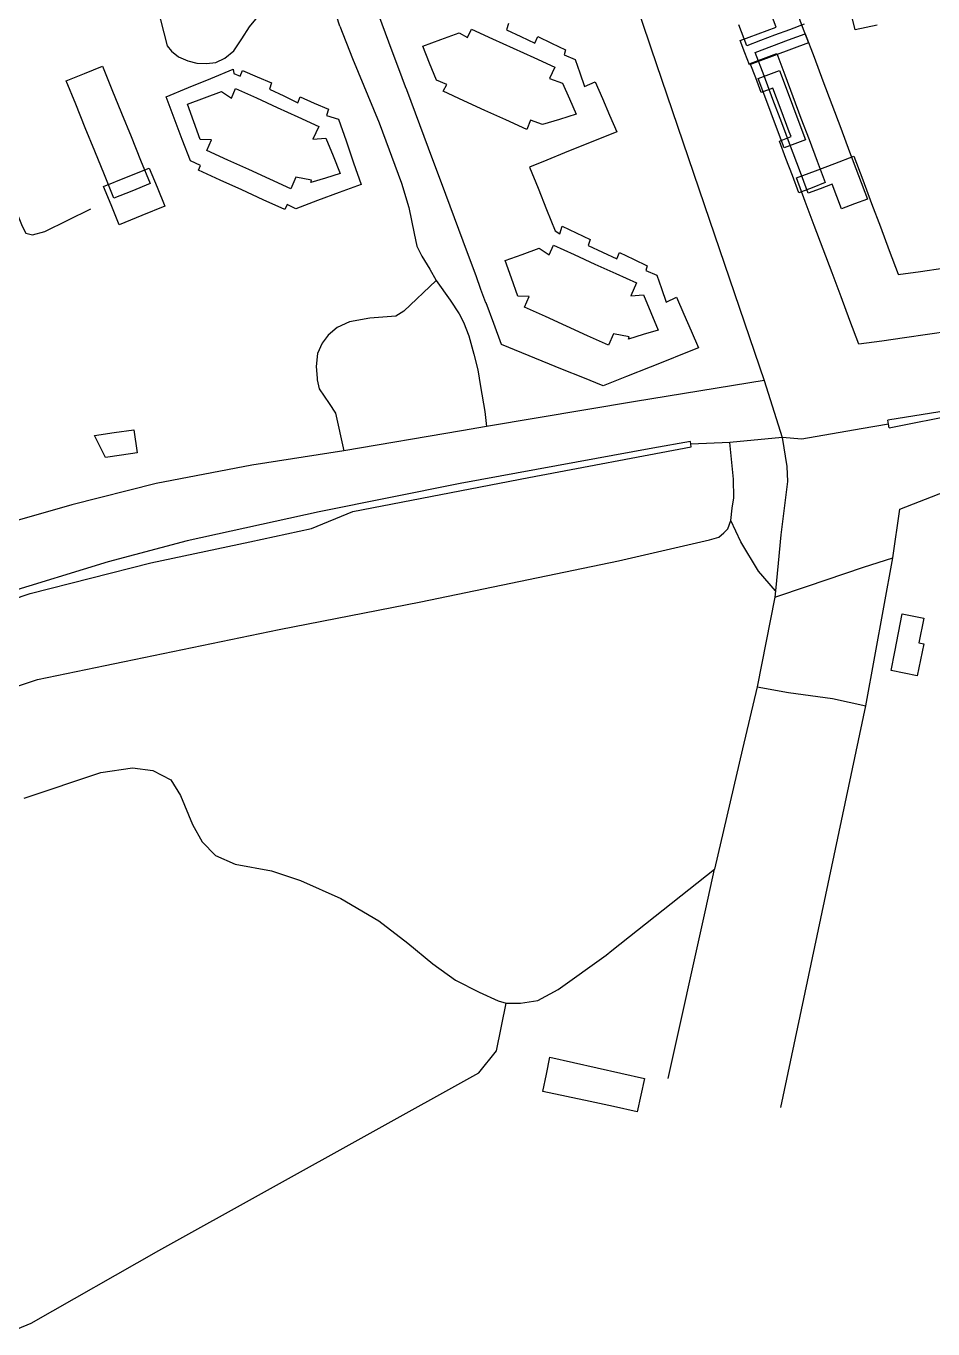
# Model space of a CAD drawing. Header units: metres. Extents: x 2526939 to 2528079, y 1150869 to 1152142.
# Drawn here: x 2527423.9 to 2527601.8, y 1150953.3 to 1151209 of the extents above; entities that cross this region are included whole.
import ezdxf

# ---------------------------------------------------------------- set-up
doc = ezdxf.new("R2010")
doc.units = ezdxf.units.M
doc.layers.add('Buildings', color=7, linetype='Continuous')
doc.layers.add('Roads', color=7, linetype='Continuous')

msp = doc.modelspace()

# ---------------------------------------------------------------- linework, layer by layer
at = {"layer": 'Buildings'}
for points in [[(2527567.395, 1151201.933), (2527565.821, 1151201.341), (2527564.924, 1151203.73), (2527564.026, 1151206.119), (2527567.558, 1151207.436), (2527571.089, 1151208.754), (2527570.178, 1151211.18), (2527569.266, 1151213.606), (2527573.776, 1151215.301), (2527574.98, 1151212.097), (2527576.184, 1151208.892), (2527577.388, 1151205.688), (2527574.057, 1151204.436), (2527570.726, 1151203.185), (2527567.395, 1151201.933)], [(2527511.316, 1151208.345), (2527515.397, 1151206.482), (2527519.478, 1151204.62), (2527523.558, 1151202.757), (2527527.639, 1151200.894), (2527526.624, 1151198.668), (2527529.176, 1151197.739), (2527530.509, 1151194.691), (2527531.842, 1151191.642), (2527528.548, 1151190.632), (2527525.254, 1151189.621), (2527522.89, 1151190.49), (2527522.137, 1151188.673), (2527518.036, 1151190.545), (2527513.935, 1151192.417), (2527509.834, 1151194.289), (2527505.733, 1151196.161), (2527506.44, 1151197.496), (2527504.412, 1151198.33), (2527503.09, 1151201.666), (2527501.768, 1151205.002), (2527505.324, 1151206.323), (2527508.88, 1151207.644), (2527510.502, 1151206.712), (2527511.316, 1151208.345)], [(2527576.759, 1151207.458), (2527578.501, 1151202.821), (2527580.242, 1151198.185), (2527581.984, 1151193.548), (2527583.726, 1151188.911), (2527585.468, 1151184.274), (2527587.209, 1151179.638), (2527588.951, 1151175.001), (2527586.405, 1151174.045), (2527583.859, 1151173.089), (2527582.947, 1151175.517), (2527582.036, 1151177.944), (2527579.693, 1151177.05), (2527577.349, 1151176.155), (2527575.619, 1151180.759), (2527573.89, 1151185.363), (2527572.16, 1151189.968), (2527570.43, 1151194.572), (2527568.701, 1151199.176), (2527566.971, 1151203.78), (2527570.234, 1151205.006), (2527573.496, 1151206.232), (2527576.759, 1151207.458)], [(2527571.16, 1151203.59), (2527572.748, 1151199.364), (2527574.335, 1151195.137), (2527575.923, 1151190.91), (2527577.511, 1151186.684), (2527579.098, 1151182.458), (2527580.686, 1151178.231), (2527578.098, 1151177.245), (2527575.51, 1151176.258), (2527574.245, 1151179.625), (2527572.981, 1151182.993), (2527571.716, 1151186.36), (2527573.978, 1151187.261), (2527573.634, 1151188.179), (2527572.024, 1151192.464), (2527570.415, 1151196.748), (2527568.135, 1151195.891), (2527567.055, 1151198.766), (2527565.975, 1151201.641), (2527568.568, 1151202.616), (2527571.16, 1151203.59)], [(2527444.656, 1151176.589), (2527441.168, 1151175.176), (2527439.299, 1151179.783), (2527437.43, 1151184.39), (2527435.562, 1151188.996), (2527433.693, 1151193.603), (2527431.824, 1151198.21), (2527435.374, 1151199.65), (2527438.923, 1151201.089), (2527440.792, 1151196.482), (2527442.66, 1151191.876), (2527444.529, 1151187.269), (2527446.397, 1151182.663), (2527448.266, 1151178.056), (2527444.656, 1151176.589)], [(2527464.67, 1151199.645), (2527465.91, 1151199.104), (2527466.376, 1151200.238), (2527469.243, 1151199.02), (2527472.11, 1151197.801), (2527471.681, 1151196.576), (2527474.471, 1151195.251), (2527477.26, 1151193.925), (2527477.675, 1151195.059), (2527480.465, 1151193.841), (2527483.254, 1151192.623), (2527482.891, 1151191.435), (2527485.216, 1151190.676), (2527486.694, 1151186.407), (2527488.172, 1151182.138), (2527489.65, 1151177.869), (2527485.377, 1151176.288), (2527481.104, 1151174.706), (2527476.831, 1151173.125), (2527475.126, 1151173.938), (2527474.713, 1151172.965), (2527470.477, 1151174.887), (2527466.241, 1151176.808), (2527462.005, 1151178.73), (2527457.769, 1151180.651), (2527458.183, 1151181.624), (2527456.168, 1151182.49), (2527454.578, 1151186.689), (2527452.989, 1151190.889), (2527451.399, 1151195.088), (2527455.793, 1151196.885), (2527460.186, 1151198.682), (2527464.58, 1151200.479), (2527464.67, 1151199.645)], [(2527576.813, 1151186.656), (2527572.639, 1151185.089), (2527570.941, 1151189.607), (2527569.244, 1151194.126), (2527567.546, 1151198.644), (2527571.719, 1151200.211), (2527573.417, 1151195.693), (2527575.115, 1151191.174), (2527576.813, 1151186.656)], [(2527465.051, 1151196.706), (2527469.126, 1151194.846), (2527473.201, 1151192.986), (2527477.276, 1151191.126), (2527481.351, 1151189.266), (2527480.209, 1151186.764), (2527482.739, 1151186.953), (2527484.154, 1151183.486), (2527485.569, 1151180.018), (2527482.667, 1151179.132), (2527479.766, 1151178.246), (2527479.94, 1151178.706), (2527476.824, 1151179.318), (2527475.855, 1151177.043), (2527471.745, 1151178.92), (2527467.634, 1151180.796), (2527463.524, 1151182.673), (2527459.413, 1151184.549), (2527460.328, 1151186.616), (2527458.104, 1151186.711), (2527456.851, 1151190.187), (2527455.598, 1151193.663), (2527458.934, 1151194.888), (2527462.269, 1151196.113), (2527464.224, 1151194.811), (2527465.051, 1151196.706)], [(2527439.16, 1151177.463), (2527443.637, 1151179.279), (2527448.113, 1151181.094), (2527449.634, 1151177.344), (2527451.155, 1151173.594), (2527446.679, 1151171.779), (2527442.203, 1151169.963), (2527440.618, 1151173.869), (2527439.16, 1151177.463)], [(2527527.37, 1151165.985), (2527531.445, 1151164.125), (2527535.52, 1151162.265), (2527539.595, 1151160.405), (2527543.67, 1151158.545), (2527542.528, 1151156.043), (2527545.058, 1151156.231), (2527546.472, 1151152.763), (2527547.886, 1151149.296), (2527544.985, 1151148.41), (2527542.084, 1151147.524), (2527542.259, 1151147.985), (2527539.143, 1151148.596), (2527538.174, 1151146.321), (2527534.063, 1151148.198), (2527529.953, 1151150.075), (2527525.842, 1151151.951), (2527521.731, 1151153.828), (2527522.646, 1151155.895), (2527520.423, 1151155.989), (2527519.17, 1151159.465), (2527517.916, 1151162.941), (2527521.252, 1151164.166), (2527524.588, 1151165.391), (2527526.543, 1151164.09), (2527527.37, 1151165.985)], [(2527445.743, 1151125.238), (2527442.644, 1151124.784), (2527439.545, 1151124.329), (2527437.356, 1151128.613), (2527441.219, 1151129.179), (2527445.081, 1151129.745), (2527445.743, 1151125.238)], [(2527599.99, 1151087.746), (2527599.368, 1151084.61), (2527598.746, 1151081.474), (2527596.171, 1151081.984), (2527593.595, 1151082.494), (2527594.329, 1151086.201), (2527595.064, 1151089.909), (2527595.798, 1151093.616), (2527600.029, 1151092.778), (2527599.069, 1151087.93), (2527599.99, 1151087.746)], [(2527545.255, 1151002.441), (2527544.517, 1150999.191), (2527543.779, 1150995.94), (2527539.165, 1150996.935), (2527534.551, 1150997.93), (2527529.937, 1150998.924), (2527525.323, 1150999.919), (2527526.007, 1151003.289), (2527526.691, 1151006.659), (2527531.332, 1151005.605), (2527535.973, 1151004.55), (2527540.614, 1151003.496), (2527545.255, 1151002.441)]]:
    msp.add_lwpolyline(points, close=True, dxfattribs=at)
for points in [[(2527518.555, 1151209.444), (2527518.158, 1151208.249), (2527520.954, 1151206.937), (2527523.749, 1151205.624), (2527524.306, 1151206.905), (2527527.022, 1151205.593), (2527529.738, 1151204.28), (2527529.499, 1151203.341), (2527531.656, 1151202.411), (2527532.564, 1151199.748), (2527533.472, 1151197.084), (2527535.558, 1151198.004), (2527536.979, 1151194.728), (2527538.399, 1151191.452), (2527539.82, 1151188.176), (2527536.391, 1151186.803), (2527532.961, 1151185.43), (2527529.532, 1151184.057), (2527526.111, 1151182.674), (2527522.689, 1151181.291), (2527524.355, 1151177.12), (2527526.021, 1151172.949), (2527527.687, 1151168.778), (2527528.599, 1151168.183), (2527529.075, 1151169.72), (2527531.831, 1151168.408), (2527534.586, 1151167.095), (2527534.189, 1151165.9), (2527536.985, 1151164.588), (2527539.78, 1151163.275), (2527540.338, 1151164.556), (2527543.054, 1151163.244), (2527545.769, 1151161.931), (2527545.53, 1151160.993), (2527547.688, 1151160.063), (2527548.583, 1151157.438), (2527549.478, 1151154.812), (2527551.499, 1151155.741), (2527552.95, 1151152.437), (2527554.4, 1151149.132), (2527555.851, 1151145.828), (2527552.675, 1151144.559), (2527549.499, 1151143.29), (2527546.323, 1151142.021), (2527541.726, 1151140.185), (2527537.128, 1151138.349), (2527533.147, 1151139.97), (2527529.165, 1151141.591), (2527525.184, 1151143.212), (2527521.202, 1151144.833), (2527517.221, 1151146.454), (2527515.691, 1151150.564), (2527514.16, 1151154.673), (2527514.091, 1151154.653), (2527513.147, 1151157.291), (2527512.202, 1151159.929), (2527510.502, 1151164.491), (2527508.801, 1151169.054), (2527507.101, 1151173.616), (2527505.401, 1151178.178), (2527503.7, 1151182.74), (2527502, 1151187.303), (2527500.299, 1151191.865), (2527498.599, 1151196.427), (2527498.389, 1151197.018), (2527497.079, 1151200.534), (2527495.77, 1151204.05), (2527494.46, 1151207.567), (2527493.15, 1151211.083)], [(2527590.891, 1151209.11), (2527586.583, 1151208.206), (2527585.408, 1151212.966)], [(2527576.553, 1151209.335), (2527573.647, 1151208.243), (2527570.74, 1151207.15), (2527570.74, 1151207.15), (2527568.009, 1151206.125), (2527565.279, 1151205.1), (2527563.735, 1151209.21)], [(2527605.228, 1151149.068), (2527600.743, 1151148.428), (2527596.259, 1151147.788), (2527591.774, 1151147.148), (2527587.29, 1151146.508), (2527585.537, 1151151.173), (2527583.785, 1151155.839), (2527582.032, 1151160.504), (2527580.279, 1151165.17), (2527578.526, 1151169.835), (2527576.774, 1151174.501), (2527575.021, 1151179.166), (2527578.779, 1151180.578), (2527582.536, 1151181.989), (2527586.294, 1151183.401), (2527588.031, 1151178.782), (2527589.768, 1151174.162), (2527591.505, 1151169.543), (2527593.242, 1151164.923), (2527594.979, 1151160.304), (2527594.979, 1151160.304), (2527595.013, 1151160.191), (2527599.395, 1151160.816), (2527603.776, 1151161.442)]]:
    msp.add_lwpolyline(points, dxfattribs=at)
at = {"layer": 'Roads'}
for points in [[(2527380.983, 1151233.973), (2527381.586, 1151232.922), (2527382.96, 1151232.515), (2527384.645, 1151232.315), (2527389.135, 1151233.291), (2527391.568, 1151233.3), (2527395.317, 1151231.324), (2527397.945, 1151228.178), (2527404.4, 1151216.608), (2527410.046, 1151204.35), (2527415.759, 1151190.033), (2527420.911, 1151175.441), (2527423.171, 1151169.687), (2527423.923, 1151168.318), (2527425.234, 1151167.979), (2527427.604, 1151168.674), (2527436.64, 1151173.096)], [(2527537.099, 1151232.474), (2527546.454, 1151204.715), (2527557.959, 1151170.89), (2527568.736, 1151139.433)], [(2527447.806, 1151214.362), (2527448.949, 1151213.709), (2527449.629, 1151212.729), (2527451.64, 1151205.094), (2527452.498, 1151204.032), (2527453.856, 1151202.93), (2527455.677, 1151202.154), (2527457.426, 1151201.705), (2527459.317, 1151201.623), (2527461.172, 1151201.787), (2527462.955, 1151202.644), (2527464.701, 1151204.073), (2527466.266, 1151206.482), (2527467.761, 1151208.81), (2527469.007, 1151210.321), (2527470.182, 1151211.423), (2527472.357, 1151212.444), (2527474.889, 1151212.893), (2527476.958, 1151213.138), (2527483.614, 1151214.858)], [(2527485.497, 1151208.952), (2527483.614, 1151214.858)], [(2527485.497, 1151208.952), (2527487.939, 1151202.589), (2527493.198, 1151190), (2527497.582, 1151178.162), (2527499.025, 1151173.371), (2527500.093, 1151168.236), (2527500.596, 1151165.772), (2527501.535, 1151163.788), (2527503.16, 1151161.258), (2527504.349, 1151159.001)], [(2527504.349, 1151159.001), (2527498.062, 1151153.023), (2527496.442, 1151152.06), (2527491.393, 1151151.634), (2527487.403, 1151150.938), (2527484.974, 1151149.835), (2527483.168, 1151148.323), (2527482.048, 1151146.744), (2527481.117, 1151144.686), (2527480.872, 1151142.151), (2527481.04, 1151139.861)], [(2527504.349, 1151159.001), (2527507.099, 1151155.173), (2527508.911, 1151152.507), (2527509.725, 1151150.865), (2527510.789, 1151148.196), (2527511.793, 1151144.569), (2527512.546, 1151141.488), (2527513.051, 1151138.202)], [(2527646.164, 1151143.339), (2527620.777, 1151137.209), (2527604.786, 1151133.544), (2527592.958, 1151131.603)], [(2527593.205, 1151130.153), (2527607.039, 1151132.873), (2527633.908, 1151138.981), (2527648.402, 1151141.988)], [(2527481.04, 1151139.861), (2527481.063, 1151139.548), (2527481.44, 1151137.769)], [(2527568.736, 1151139.433), (2527543.491, 1151135.317), (2527514.228, 1151130.353)], [(2527568.736, 1151139.433), (2527572.268, 1151128.222)], [(2527481.44, 1151137.769), (2527483.378, 1151134.897), (2527484.628, 1151132.983), (2527486.244, 1151125.622)], [(2527513.051, 1151138.202), (2527513.932, 1151133.341), (2527514.228, 1151130.353)], [(2527593.955, 1151104.61), (2527595.347, 1151114.133), (2527621.996, 1151124.551), (2527637.265, 1151129.78), (2527646.386, 1151133.174), (2527649.611, 1151134.454)], [(2527593.089, 1151130.836), (2527592.958, 1151131.603)], [(2527514.228, 1151130.353), (2527509.331, 1151129.522), (2527486.244, 1151125.622)], [(2527587.718, 1151129.914), (2527576.073, 1151127.922)], [(2527593.089, 1151130.836), (2527587.718, 1151129.914)], [(2527593.205, 1151130.153), (2527593.089, 1151130.836)], [(2527204.263, 1150986.791), (2527204.759, 1150987.065), (2527209.155, 1150990.688), (2527217.382, 1150995.392), (2527225.019, 1150999.411), (2527245.948, 1151009.598), (2527268.358, 1151021.451), (2527300.029, 1151040.158), (2527332.255, 1151058.493), (2527356.077, 1151069.745), (2527384.39, 1151082.059), (2527410.658, 1151092.82), (2527424.734, 1151097.639), (2527448.404, 1151103.654), (2527467.826, 1151107.774), (2527479.935, 1151110.349), (2527488.035, 1151113.707), (2527522.554, 1151120.399), (2527554.4, 1151126.404)], [(2527554.239, 1151127.473), (2527546.852, 1151126.154), (2527509.11, 1151119.207), (2527481.432, 1151113.629), (2527455.561, 1151107.963), (2527440.07, 1151103.837), (2527419.556, 1151097.571), (2527415.771, 1151096.268)], [(2527554.322, 1151126.923), (2527554.239, 1151127.473)], [(2527561.946, 1151127.257), (2527554.322, 1151126.923)], [(2527554.4, 1151126.404), (2527554.322, 1151126.923)], [(2527572.268, 1151128.222), (2527561.946, 1151127.257)], [(2527562.152, 1151111.961), (2527562.459, 1151114.336), (2527562.765, 1151116.372), (2527562.693, 1151120.02), (2527561.946, 1151127.257)], [(2527572.268, 1151128.222), (2527573.165, 1151122.528), (2527573.262, 1151119.625), (2527571.995, 1151109.102), (2527571.438, 1151103.551), (2527570.939, 1151098.138)], [(2527576.073, 1151127.922), (2527572.268, 1151128.222)], [(2527486.244, 1151125.622), (2527468.225, 1151122.77), (2527449.456, 1151119.201), (2527432.893, 1151115.034), (2527410.48, 1151108.574)], [(2527390.225, 1151066.456), (2527394.485, 1151068.494), (2527416.154, 1151077.384), (2527426.155, 1151080.718), (2527439.49, 1151083.496), (2527473.569, 1151090.534), (2527501.361, 1151095.977), (2527540.136, 1151104.009), (2527558.013, 1151108.153), (2527559.794, 1151108.655), (2527560.823, 1151109.491), (2527561.6, 1151110.337), (2527562.152, 1151111.961)], [(2527570.939, 1151098.138), (2527567.614, 1151102.003), (2527564.146, 1151107.761), (2527562.152, 1151111.961)], [(2527588.205, 1151102.756), (2527593.955, 1151104.61)], [(2527588.628, 1151075.596), (2527593.955, 1151104.61)], [(2527577.231, 1151099.045), (2527588.205, 1151102.756)], [(2527570.769, 1151096.895), (2527577.231, 1151099.045)], [(2527570.769, 1151096.895), (2527567.329, 1151079.3)], [(2527570.939, 1151098.138), (2527570.769, 1151096.895)], [(2527567.329, 1151079.3), (2527564.449, 1151067.148), (2527558.982, 1151043.535)], [(2527567.329, 1151079.3), (2527573.486, 1151078.211)], [(2527573.486, 1151078.211), (2527582.128, 1151077.001)], [(2527571.959, 1150996.75), (2527588.628, 1151075.596)], [(2527582.128, 1151077.001), (2527588.628, 1151075.596)], [(2527423.599, 1151057.485), (2527438.631, 1151062.475), (2527444.826, 1151063.425), (2527448.795, 1151062.896), (2527452.368, 1151061.044), (2527454.219, 1151058.001), (2527456.6, 1151052.313), (2527458.453, 1151048.873), (2527461.099, 1151046.226), (2527464.935, 1151044.508), (2527472.079, 1151043.184), (2527477.768, 1151041.333), (2527485.705, 1151037.76), (2527493.113, 1151033.395), (2527498.801, 1151029.029), (2527503.696, 1151024.928), (2527508.194, 1151021.753), (2527512.825, 1151019.371), (2527516.515, 1151017.705), (2527518.125, 1151017.215)], [(2527518.125, 1151017.215), (2527520.894, 1151017.255), (2527524.334, 1151017.784), (2527528.303, 1151019.901), (2527537.695, 1151026.648), (2527538.829, 1151027.565), (2527558.982, 1151043.535)], [(2527549.866, 1151002.439), (2527557.275, 1151035.776), (2527558.982, 1151043.535)], [(2527422.287, 1150953.313), (2527424.963, 1150954.475), (2527449.956, 1150968.72), (2527512.744, 1151003.591), (2527516.236, 1151007.878), (2527518.125, 1151017.215)]]:
    msp.add_lwpolyline(points, dxfattribs=at)

doc.saveas('drawing.dxf')
